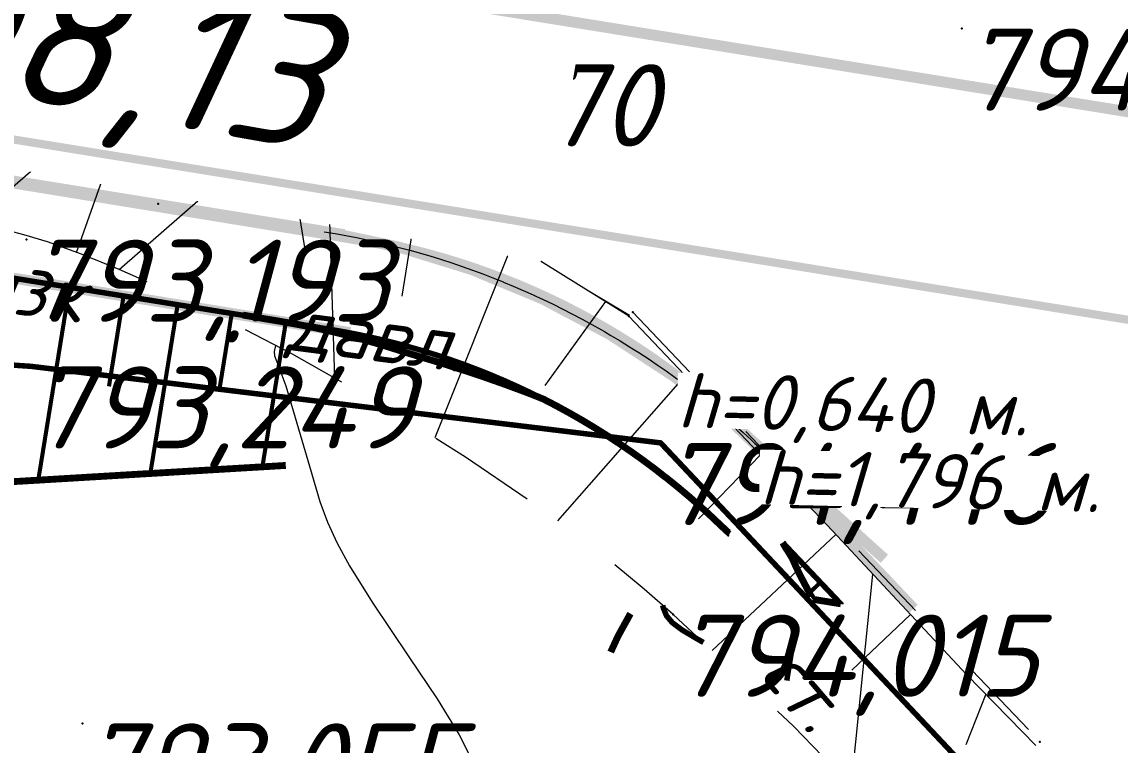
# Model space of a CAD drawing. Header units: metres. Extents: x 629572 to 645168, y 4785785 to 4790166.
# Drawn here: x 634790.47 to 634810.52, y 4788168.24 to 4788181.45 of the extents above; entities that cross this region are included whole.
import ezdxf
from ezdxf import colors
from ezdxf.entities.mleader import LeaderData, LeaderLine
from ezdxf.math import Vec2, Vec3

# ---------------------------------------------------------------- set-up
doc = ezdxf.new("R2010")
doc.units = ezdxf.units.M
for name, pattern in [('Сплошная', [0]), ('Сплошная_0_50', [0]), ('Штриховая 1.5-1.5', [3, 1.5, -1.5]), ('Штриховая 2', [4, 2, -2]), ('Штриховая 2_0_50', [2, 1, -1])]:
    doc.linetypes.add(name, pattern=pattern)
for name, color, linetype in [('Газопровод подземный', 7, 'CONTINUOUS'), ('Горизонтали', 7, 'CONTINUOUS'), ('Дороги с покрытием (край_ бровка)', 7, 'CONTINUOUS'), ('Дорожные полосы', 7, 'CONTINUOUS'), ('Коммуникации', 7, 'CONTINUOUS'), ('Нурсултан', 7, 'CONTINUOUS'), ('Общая поверхность по верху_ ПЧ или ДП_откосы', 7, 'CONTINUOUS'), ('пересечения с комуникациями', 7, 'CONTINUOUS'), ('подпись съездов', 7, 'CONTINUOUS'), ('Проезжие части улиц и тротуаров (без бортового камня)', 7, 'CONTINUOUS'), ('Укрепленная часть обочины', 7, 'CONTINUOUS')]:
    doc.layers.add(name, color=color, linetype=linetype)
doc.styles.add('ISOCPEUR', font='isocpeui.ttf')
doc.styles.get("Standard").update_dxf_attribs({"font": 'isocpeui.ttf'})
doc.linetypes.add('GAZ_NADZ', pattern='A,10,-2.2,["|",Standard,S=1.8,R=0,X=-1.5,Y=-1],0,["-",Standard,S=1.5,R=0,X=-1.5,Y=0.05],-0.05', length=12.25)

msp = doc.modelspace()

# ---------------------------------------------------------------- linework, layer by layer
at = {"layer": 'Горизонтали', "color": 34, "linetype": 'Сплошная', "lineweight": 0, "true_color": 0xa55200, "flags": 128}
for points, elevation in [([(634801.56003017, 4788176.08460526), (634801.44001254, 4788176.15719009), (634800.95994202, 4788176.44752938), (634800.83992439, 4788176.52011421)], 794.5), ([(634795.10432468, 4788175.53964749), (634795.09388939, 4788175.5113142), (634795.07483518, 4788175.43003906), (634795.08265681, 4788175.34914), (634795.12483532, 4788175.23751192), (634795.28836481, 4788174.80066548), (634795.75323315, 4788173.23311268), (634795.76638344, 4788173.18598476), (634795.91224656, 4788172.6898802), (634796.05019152, 4788172.31134568), (634796.22547175, 4788171.92629797), (634796.4482219, 4788171.51638181), (634796.86341705, 4788170.85086575), (634797.5336821, 4788169.85518499), (634798.05211867, 4788169.08682727), (634798.45562934, 4788168.42978829), (634798.72131306, 4788167.89550898), (634798.90090182, 4788167.47664945), (634799.01068048, 4788167.20595381), (634799.09742292, 4788166.98051318), (634799.09868527, 4788166.9771266), (634799.15014957, 4788166.86356439), (634799.22163708, 4788166.77710557), (634799.52129524, 4788166.56689074), (634799.53423768, 4788166.55880515), (634799.80239008, 4788166.38782514), (634799.97419413, 4788166.27117611), (634800.04512246, 4788166.21744522), (634800.07420115, 4788166.18829241), (634800.07863809, 4788166.17135269), (634800.06890723, 4788166.15541178), (634800.03519575, 4788166.13189673), (634799.95480227, 4788166.10053245), (634799.9009455, 4788166.08262383), (634799.79052837, 4788166.04528101), (634799.71370348, 4788166.01057842), (634799.69866215, 4788165.98500764), (634799.76887347, 4788165.97033116), (634799.77255551, 4788165.96983449), (634799.85420294, 4788165.95863849), (634799.95562473, 4788165.9446774), (634799.95588783, 4788165.94464126), (634800.066582, 4788165.9245614), (634800.10307921, 4788165.90075501), (634800.07055524, 4788165.86996822), (634799.96715926, 4788165.83215624), (634798.91244673, 4788165.60009581), (634798.67796716, 4788165.55269107), (634798.66187459, 4788165.54939093), (634798.40711716, 4788165.50986582), (634798.19425552, 4788165.52860506), (634797.88290592, 4788165.61683051), (634797.34319058, 4788165.81401091), (634797.27035678, 4788165.84181831), (634796.56028408, 4788166.10087942), (634795.95000288, 4788166.28648274), (634795.35043763, 4788166.42581454), (634794.76423924, 4788166.51692192), (634794.17847862, 4788166.56068133), (634793.60205373, 4788166.55524104), (634793.03462439, 4788166.50059555), (634792.47629925, 4788166.3967494), (634791.89311342, 4788166.234928), (634791.27028897, 4788166.01083054), (634790.60820271, 4788165.72459621), (634789.90694296, 4788165.37626423), (634789.17687484, 4788164.97188724), (634788.4054661, 4788164.50535611), (634787.59835853, 4788163.98110853), (634786.64918401, 4788163.32997054), (634786.07053749, 4788162.9270124), (634785.78291005, 4788162.72671427), (634785.4756186, 4788162.5127225), (634785.46375648, 4788162.50446195), (634785.41816312, 4788162.47271162)], 793.5)]:
    msp.add_lwpolyline(points, dxfattribs=dict(at, elevation=elevation))
at = {"layer": 'Горизонтали', "color": 34, "linetype": 'Сплошная', "lineweight": 0, "const_width": 0.1, "elevation": 794, "flags": 128}
msp.add_lwpolyline([(634802.16750323, 4788170.79282958), (634802.18073761, 4788170.74185929), (634802.23848494, 4788170.60146091), (634802.34467606, 4788170.4760219), (634802.52346084, 4788170.34242562), (634802.80191425, 4788170.17722673), (634802.85533905, 4788170.14740717), (634802.88002603, 4788170.13362791), (634802.90782888, 4788170.11810949), (634802.90880406, 4788170.11756518), (634802.91291521, 4788170.1152705)], dxfattribs=at)
at = {"layer": 'Дороги с покрытием (край_ бровка)', "color": 251, "linetype": 'Сплошная', "lineweight": 0, "true_color": 0x636466, "flags": 128}
msp.add_lwpolyline([(634795.566, 4788179.802), (634795.4892138, 4788179.83838964), (634795.41996934, 4788179.89430093), (634795.29777336, 4788180.07055201), (634795.19341797, 4788180.31048327), (634795.12387012, 4788180.47802401), (634795.01156164, 4788180.67627952), (634794.884, 4788180.794), (634794.66753861, 4788180.9047016), (634794.38247701, 4788181.02407096), (634794.02344268, 4788181.14956409), (634793.66936534, 4788181.24897126), (634793.28279221, 4788181.32498786), (634792.953, 4788181.351), (634792.63147041, 4788181.3240787), (634792.22911941, 4788181.23998912), (634791.62277328, 4788181.06849628), (634791.4124925, 4788181.00629424), (634790.9518511, 4788180.88008095), (634790.59, 4788180.803), (634789.07692232, 4788180.59287786), (634788.54562842, 4788180.52193727), (634785.24334466, 4788180.05580724), (634783.61033, 4788179.78509994), (634782.54, 4788179.559), (634781.54120616, 4788179.28567972), (634780.62509391, 4788179.00292614), (634779.61243191, 4788178.64111319), (634778.75902649, 4788178.27419616), (634778.33216448, 4788178.05604724), (634777.96386849, 4788177.83742351), (634777.65469392, 4788177.61865579), (634777.405, 4788177.4), (634777.20523351, 4788177.16762346), (634777.031437, 4788176.8930828), (634776.88163214, 4788176.57337147), (634776.75261146, 4788176.20171179), (634776.60474573, 4788175.60056194), (634776.45232444, 4788174.73422827), (634776.44551532, 4788174.6922231), (634776.28736326, 4788173.80712772), (634776.128, 4788173.186), (634775.51901513, 4788171.47197373), (634775.47271085, 4788171.34650367), (634775.00638768, 4788170.06361913), (634774.68072978, 4788169.10974174), (634774.35484191, 4788168.01003334), (634774.25234501, 4788167.57016332), (634774.189, 4788167.199), (634774.16231246, 4788166.86069562), (634774.16757493, 4788166.49970183), (634774.20474586, 4788166.10942698), (634774.27552721, 4788165.67153506), (634774.45838022, 4788164.83235513), (634774.616692, 4788164.11938327), (634774.69633197, 4788163.67137169), (634774.74327575, 4788163.27575941), (634774.76010911, 4788162.91036272), (634774.747, 4788162.568), (634774.747, 4788162.56799998), (634774.5786987, 4788161.13241905), (634774.14424981, 4788157.81917841), (634773.89972605, 4788155.98509286), (634773.0072453, 4788149.242255), (634772.38930337, 4788144.39445082), (634771.952, 4788140.71400001), (634771.58142275, 4788137.23101933), (634771.17038917, 4788133.01845283), (634770.62284452, 4788127.0621757), (634770.46413023, 4788125.31445944), (634770.11821459, 4788121.58725779), (634769.864, 4788119.041), (634769.29747762, 4788113.96566718), (634768.6863821, 4788108.89513374), (634768.053, 4788103.82700002), (634768.053, 4788103.82699999)], dxfattribs=at)
at = {"layer": 'Дорожные полосы', "color": 6, "linetype": 'Сплошная', "lineweight": 0, "true_color": 0xff00ff, "const_width": 0.2, "flags": 128}
for points in [[(634787.8979749639, 4788178.933397774), (634796.3559317859, 4788177.564390441)], [(634788.0889703787, 4788178.867822044), (634796.1664614533, 4788177.554337464)]]:
    msp.add_lwpolyline(points, dxfattribs=at)
at = {"layer": 'Нурсултан', "color": 251, "linetype": 'Сплошная', "lineweight": 0, "flags": 128}
for points in [[(634808.98, 4788168.234), (634807.714, 4788169.528), (634805.266, 4788172.1555), (634801.552, 4788176.077), (634795.566, 4788179.802), (634795.45292812, 4788179.86449884), (634795.35548923, 4788179.97287496), (634795.27301864, 4788180.12106257), (634795.06526382, 4788180.59441738), (634794.98004585, 4788180.71431793), (634794.884, 4788180.794), (634794.44133014, 4788181.00104951), (634793.88309796, 4788181.19194791), (634793.37633501, 4788181.31030243), (634792.953, 4788181.351), (634792.67597447, 4788181.33054754), (634792.3406866, 4788181.26703417), (634791.08178158, 4788180.9134041), (634790.59, 4788180.803), (634786.89195871, 4788180.29623879), (634785.12092893, 4788180.03697684), (634783.56716401, 4788179.77713665), (634782.54, 4788179.559), (634781.6042916, 4788179.30392735), (634780.73991654, 4788179.04036058), (634779.95764993, 4788178.771598), (634779.26229777, 4788178.49932109), (634778.65883283, 4788178.22562621)], [(634792.24419167, 4788176.92624404), (634793.782, 4788178.266), (634795.566, 4788179.802)], [(634791.581, 4788179.533), (634793.281, 4788178.833), (634793.53, 4788179.475)], [(634791.5563676, 4788177.20593158), (634790.938, 4788177.431), (634790.50816056, 4788177.56274002), (634790.04239362, 4788177.67911027), (634789.54219734, 4788177.77973381)]]:
    msp.add_lwpolyline(points, dxfattribs=at)
at = {"layer": 'Нурсултан', "color": 251, "linetype": 'Штриховая 2', "lineweight": 0, "flags": 128}
for points in [[(634793.37633501, 4788181.31030243), (634792.664, 4788179.786)], [(634777.299, 4788162.407), (634778.018, 4788170.658), (634778.02312178, 4788171.07923351), (634777.94964198, 4788172.06032468), (634777.94529718, 4788172.48463164), (634777.9659763, 4788172.70827563), (634778.00546209, 4788172.9088379), (634778.06457894, 4788173.09042577), (634778.144, 4788173.255), (634778.6511041, 4788174.10324125), (634779.16260615, 4788174.87949297), (634779.67038903, 4788175.57162955), (634780.16673975, 4788176.16901056), (634780.64430721, 4788176.6634844), (634781.10340362, 4788177.05611569), (634781.54204844, 4788177.34522123), (634781.75330345, 4788177.45068716), (634781.959, 4788177.53), (634782.35824089, 4788177.64202379), (634782.83903974, 4788177.74459511), (634783.38779762, 4788177.83481749), (634783.98933655, 4788177.91019445), (634785.28282096, 4788178.00885781), (634786.61368909, 4788178.03269857), (634787.85615146, 4788177.98317311), (634789.00963694, 4788177.8641932), (634789.54219734, 4788177.77973381), (634791.581, 4788179.533), (634792.664, 4788179.786), (634793.281, 4788178.833), (634793.692, 4788179.479), (634795.45292812, 4788179.86449884)], [(634805.02106392, 4788167.45649772), (634805.20810283, 4788167.53580904), (634805.31722248, 4788167.62905044), (634805.33174521, 4788167.67895935), (634805.32, 4788167.732), (634805.24067449, 4788167.8549804), (634805.08763543, 4788168.03665624), (634804.55428472, 4788168.58308226), (634803.72027228, 4788169.37389281), (634802.36, 4788170.623), (634801.82961021, 4788171.09093448), (634801.25585144, 4788171.56572806), (634800.64044633, 4788172.04595267), (634799.98570835, 4788172.52980102), (634798.5680872, 4788173.50104453), (634797.0364393, 4788174.45646664), (634795.40068258, 4788175.38690422), (634793.77138943, 4788176.22664413), (634792.98735551, 4788176.59768199), (634792.24419167, 4788176.92624404), (634791.5563676, 4788177.20593158)]]:
    msp.add_lwpolyline(points, dxfattribs=at)
at = {"layer": 'Нурсултан', "color": 251, "linetype": 'Continuous', "lineweight": 0, "flags": 128}
for points in [[(634792.75578659, 4788181.33643998), (634792.70232329, 4788179.86800676)], [(634794.68281304, 4788180.88810096), (634794.266216, 4788180.20080329)], [(634790.81727493, 4788180.85402282), (634790.9538052, 4788179.98253819)], [(634791.46434416, 4788177.23942552), (634792.34440817, 4788179.71134004)], [(634792.06837382, 4788179.33231666), (634792.21167427, 4788179.68033203)], [(634793.75217295, 4788178.24001434), (634792.44904193, 4788179.73578357)], [(634795.2676526, 4788179.5451269), (634795.63460432, 4788177.29512363)], [(634796.02832736, 4788179.51430046), (634796.1763817, 4788174.94567747)], [(634797.7263925, 4788178.45761944), (634797.4084847, 4788176.44015787)], [(634799.42445763, 4788177.40093841), (634798.00585053, 4788173.85176047)], [(634801.12252277, 4788176.34425738), (634800.01637356, 4788174.8054481)], [(634802.57943729, 4788174.99216011), (634800.24655092, 4788172.33703956)], [(634803.95471088, 4788173.54005042), (634802.82311924, 4788172.37262512)], [(634805.32942955, 4788172.08741947), (634803.07371705, 4788169.96760982)], [(634805.6056678, 4788167.40058877), (634806.00365518, 4788171.36375614)], [(634806.69277574, 4788170.6241057), (634805.6200785, 4788169.60686691)], [(634808.06498416, 4788169.16925316), (634807.7, 4788168.248)]]:
    msp.add_lwpolyline(points, dxfattribs=at)
at = {"layer": 'Нурсултан', "color": 7}
for p in [(634791.7369999997, 4788181.335, 7.478999999999928), (634807.631, 4788181.328, 7.938999999999965), (634793.4358519502, 4788180.93376455, 7.394999999999982), (634795.1720000003, 4788180.676, 7.592999999999961), (634795.2545137899, 4788180.28370566, 7.480999999999995), (634793.5810000002, 4788179.518, 6.48599999999999), (634793.7109646499, 4788179.52133647, 6.888000000000034), (634792.0149999997, 4788179.395, 6.492999999999938), (634793.2810000004, 4788178.833, 6.822999999999979), (634794.9460000005, 4788178.407, 7.29099999999994), (634792.9579999996, 4788178.124, 7.27800000000002), (634790.5530000003, 4788177.472, 6.515999999999963), (634801.5520000001, 4788176.077, 7.838999999999942), (634801.6246054797, 4788176.14576368, 7.688999999999965), (634790.6390000004, 4788175.158, 6.572000000000003), (634802.131, 4788173.76, 7.769000000000005), (634802.3600000003, 4788170.623, 7.337999999999965), (634807.7139999997, 4788169.528, 8.134999999999991), (634791.574, 4788168.637, 6.377999999999929), (634809.0531364, 4788168.3022031, 8.129999999999995)]:
    msp.add_point(p, dxfattribs=at)
at = {"layer": 'Проезжие части улиц и тротуаров (без бортового камня)', "linetype": 'Штриховая 1.5-1.5', "lineweight": 0, "flags": 128}
msp.add_lwpolyline([(634801.62460548, 4788176.14576368), (634809.0531364, 4788168.3022031), (634814.6896586, 4788162.16363439)], dxfattribs=at)

# ---------------------------------------------------------------- texts
at = {"layer": 'Нурсултан', "color": 251, "char_height": 1.5, "attachment_point": 1, "style": 'ISOCPEUR'}
for s, insert in [('794,616', (634807.631, 4788181.328, 7.938999999999965)), ('794,270', (634795.1720000003, 4788180.676, 7.592999999999961)), ('793,193', (634790.5530000003, 4788177.472, 6.515999999999963)), ('793,249', (634790.6390000004, 4788175.158, 6.572000000000003)), ('794,446', (634802.131, 4788173.76, 7.769000000000005)), ('794,015', (634802.3600000003, 4788170.623, 7.337999999999965)), ('793,055', (634791.574, 4788168.637, 6.377999999999929))]:
    msp.add_mtext(s, dxfattribs=dict(at, insert=insert))

# ---------------------------------------------------------------- next in the draw order: leaders
at = {"layer": 'пересечения с комуникациями'}
ml = msp.add_multileader_mtext('Standard', dxfattribs=at)
ml.set_content('Газопровод подземный\\PПК0+21,34', color=256, style='ISOCPEUR')
ml.set_leader_properties()
ml.build(insert=Vec2(0, 0))
ml.multileader.update_dxf_attribs({"text_left_attachment_type": 6, "text_right_attachment_type": 6, "dogleg_length": 0.36, "arrow_head_size": 2})
ctx = ml.context
ctx.base_point, ctx.char_height, ctx.arrow_head_size, ctx.plane_origin, ctx.plane_x_axis, ctx.plane_y_axis = Vec3(634786.785701261, 4788162.27610833, 0.004999999999995453), 2.53, 2, Vec3(634761.8342464158, 4788182.582755749, 0.004999999999995453), Vec3(0.984807753012208, -0.1736481776669304), Vec3(0.1736481776669304, 0.984807753012208)
ctx.left_attachment, ctx.right_attachment = 6, 6
notes = []
notes.append((ctx, [(0, (1, 1, 0), (634786.43117047, 4788162.338621674, 0.004999999999995453), (0.984807753012208, -0.1736481776669304), 0.36, [(0, [(634773.4274518692, 4788177.187518033, 0.004999999999995453)], 0, [])])]))
ctx.mtext.insert, ctx.mtext.text_direction, ctx.mtext.rotation, ctx.mtext.flow_direction = Vec3(634789.2825126344, 4788164.918688313, 0.004999999999995453), Vec3(0.984807753012208, -0.1736481776669304), 6.108652381980153, 5
ctx.mtext.has_bg_fill, ctx.mtext.bg_color, ctx.mtext.bg_scale_factor, ctx.mtext.bg_transparency, ctx.mtext.use_window_bg_color = 1, -1027028792, 1.5, 0, 1
for ctx, leaders in notes:
    for number, flags, end, landing, length, lines in leaders:
        leader = LeaderData()
        leader.index, (leader.has_last_leader_line, leader.has_dogleg_vector, leader.attachment_direction) = number, flags
        leader.last_leader_point, leader.dogleg_vector, leader.dogleg_length = Vec3(end), Vec3(landing), length
        for number, points, colour, breaks in lines:
            line = LeaderLine()
            line.index, line.vertices, line.color, line.breaks = number, Vec3.list(points), colors.encode_raw_color(colour), breaks
            leader.lines.append(line)
        ctx.leaders.append(leader)

# ---------------------------------------------------------------- next in the draw order: linework, layer by layer
at = {"layer": 'Дорожные полосы', "color": 6, "linetype": 'Сплошная', "lineweight": 0, "true_color": 0xff00ff, "const_width": 0.2, "flags": 128}
msp.add_lwpolyline([(634806.75068734, 4788170.73328926), (634804.47920517, 4788173.13167842, 0.1644844029), (634795.98509437, 4788177.62441429)], format="xyb", dxfattribs=at)
msp.add_lwpolyline([(634796.1817797644, 4788177.651214011), (634796.1664614533, 4788177.554337464), (634796.7072145733, 4788177.461315874), (634796.9591227733, 4788177.414869574), (634797.1917395232, 4788177.367392684), (634797.3741178933, 4788177.326672425), (634797.4647065633, 4788177.306293854), (634797.7218899532, 4788177.243023944), (634797.9525438033, 4788177.181378485), (634798.1395394433, 4788177.127929104), (634798.2326578232, 4788177.101041645), (634798.4860345032, 4788177.022370454), (634798.7379363133, 4788176.938616005), (634798.9882611332, 4788176.849803944), (634799.2369073333, 4788176.755962964), (634799.4837750032, 4788176.657126394), (634799.7287613133, 4788176.553327374), (634799.9593232432, 4788176.450168544), (634800.1273919432, 4788176.371212584), (634800.2126975432, 4788176.330984824), (634800.4514486033, 4788176.212519844), (634800.6879239132, 4788176.089246204), (634800.9220283632, 4788175.961209075), (634801.1536649032, 4788175.828453314), (634801.3811430433, 4788175.691982755), (634801.5212791133, 4788175.604108364), (634801.6091545633, 4788175.548977114), (634801.8328212532, 4788175.402358204), (634802.0536438733, 4788175.251221584), (634802.2715330533, 4788175.095623804), (634802.4863983633, 4788174.935620975), (634802.6981497032, 4788174.771271205), (634802.9067005032, 4788174.602636504), (634803.1119641033, 4788174.429778384), (634803.3138522833, 4788174.252760584), (634803.5094575533, 4788174.074229864), (634803.7071746233, 4788173.886512924), (634803.8438143332, 4788173.760187455), (634804.4859155323, 4788173.20960002), (634806.2148537464, 4788171.642568936)], dxfattribs=at)
at = {"layer": 'Дорожные полосы', "color": 6, "linetype": 'Сплошная', "lineweight": 0, "true_color": 0xff00ff}
msp.add_polyline3d([(634795.99045394, 4788177.61746914, 794.3269730000001), (634796.18758668, 4788177.58421106, 794.331303), (634796.38425846, 4788177.54832757, 794.335603), (634796.58043433, 4788177.50982505, 794.339842), (634796.77607942, 4788177.46871036, 794.343991), (634796.97115893, 4788177.4249908, 794.348019), (634797.00642696, 4788177.41679466, 794.348733), (634797.16563819, 4788177.37867414, 794.351896), (634797.35948263, 4788177.32976862, 794.355593), (634797.55265779, 4788177.27828293, 794.359077), (634797.74512932, 4788177.22422623, 794.362321), (634797.936863, 4788177.16760811, 794.365292), (634797.99676437, 4788177.14934785, 794.366162), (634798.12782476, 4788177.10843866, 794.367962), (634798.31798064, 4788177.04672839, 794.370299), (634798.50729684, 4788176.98248826, 794.3722740000001), (634798.6957397, 4788176.9157297, 794.3738549999999), (634798.88327572, 4788176.84646458, 794.375013), (634798.94871552, 4788176.82162324, 794.375313), (634799.06987156, 4788176.77470522, 794.37572), (634799.25549406, 4788176.70046435, 794.37595), (634799.26333753, 4788176.69726391, 794.375949), (634799.44011021, 4788176.6237552, 794.375745), (634799.62368719, 4788176.54459138, 794.375188), (634799.80619236, 4788176.46298699, 794.374363), (634799.85175166, 4788176.44215836, 794.374125), (634799.98759329, 4788176.37895651, 794.373365), (634800.16785772, 4788176.2925149, 794.372271), (634800.3469536, 4788176.20367752, 794.371162), (634800.52484911, 4788176.11246016, 794.37012), (634800.69802733, 4788176.0207545, 794.369247), (634800.87691268, 4788175.92295079, 794.368595), (634801.05101816, 4788175.82469247, 794.368279), (634801.10753605, 4788175.79213379, 794.36826), (634801.2237981, 4788175.72412155, 794.3683679999999), (634801.39522177, 4788175.6212559, 794.368946), (634801.5652587, 4788175.51611382, 794.3700980000001), (634801.67368984, 4788175.44741346, 794.371178), (634801.73387867, 4788175.40871398, 794.37191), (634801.90105169, 4788175.2990755, 794.374471), (634802.06674805, 4788175.18721785, 794.377856), (634802.23093829, 4788175.07316093, 794.3820910000001), (634802.39359322, 4788174.95692501, 794.3871280000001), (634802.54781357, 4788174.84364799, 794.392649), (634802.55468393, 4788174.83853075, 794.392911), (634802.71418177, 4788174.7179992, 794.39939), (634802.8720584, 4788174.59535179, 794.406508), (634803.02828575, 4788174.47061032, 794.414213), (634803.18283603, 4788174.34379698, 794.42245), (634803.32168979, 4788174.22687644, 794.430344), (634803.33568179, 4788174.21493429, 794.431164), (634803.48679584, 4788174.08404518, 794.4403), (634803.63615132, 4788173.9511529, 794.4498070000001), (634803.78372168, 4788173.81628109, 794.459631), (634803.85293411, 4788173.75176548, 794.464376), (634803.92948069, 4788173.67945372, 794.4697160000001), (634804.07340243, 4788173.54069512, 794.480009), (634804.21546132, 4788173.40002996, 794.490458), (634804.33110709, 4788173.28269956, 794.499147), (634804.35618248, 4788173.25801051, 794.501024), (634804.48186683, 4788173.13426255, 794.510453)], dxfattribs=at)
at = {"layer": 'Общая поверхность по верху_ ПЧ или ДП_откосы', "color": 30, "linetype": 'Continuous', "lineweight": 0, "true_color": 0xff7f27, "const_width": 0.075, "flags": 128}
for points in [[(634791.34000081, 4788176.60349525), (634790.76955636, 4788173.07953406)], [(634792.32715333, 4788176.44371443), (634792.05979151, 4788174.79203177)], [(634793.31430585, 4788176.28393362), (634792.81530147, 4788173.20116405)], [(634794.30145836, 4788176.1241528), (634794.06981501, 4788174.69306585)], [(634795.28861088, 4788175.96437198), (634794.86104029, 4788173.32279366)], [(634795.49334858, 4788175.93503073), (634795.4917965, 4788175.92567157)], [(634796.47875676, 4788175.7649957), (634796.47260681, 4788175.73712414)], [(634797.45260514, 4788175.53887363), (634797.42058287, 4788175.42911437)], [(634798.40670807, 4788175.24026665), (634798.38830582, 4788175.18993116)], [(634799.3358294, 4788174.87120329), (634799.31271642, 4788174.81903901)], [(634800.2348893, 4788174.43390728), (634800.23465669, 4788174.43346445)], [(634801.09828306, 4788173.92983804), (634801.09767237, 4788173.9288426)], [(634801.92186544, 4788173.36310005), (634801.92146494, 4788173.36253541)], [(634802.70125764, 4788172.73697395), (634802.70025127, 4788172.73573885)], [(634805.04895879, 4788171.21199165), (634804.84715304, 4788171.02085945)]]:
    msp.add_lwpolyline(points, dxfattribs=at)
at = {"layer": 'Общая поверхность по верху_ ПЧ или ДП_откосы', "color": 30, "linetype": 'Штриховая 2_0_50', "lineweight": 0, "true_color": 0xff7f27, "const_width": 0.125, "flags": 128}
for points in [[(634803.38971302, 4788172.10543193), (634803.38675225, 4788172.10591116), (634803.25011159, 4788172.23223678), (634803.23466531, 4788172.24691073), (634803.22633713, 4788172.25482208), (634803.05239546, 4788172.41995357), (634802.98533424, 4788172.48116045), (634802.97184291, 4788172.49347427), (634802.9078263, 4788172.5519027), (634802.8661217, 4788172.58996741), (634802.8567902, 4788172.59848428), (634802.83294934, 4788172.61938803), (634802.75261465, 4788172.68982595), (634802.69622746, 4788172.73926698), (634802.66743572, 4788172.76451189), (634802.65490107, 4788172.77550224), (634802.58061404, 4788172.83806123), (634802.48857576, 4788172.91556942), (634802.44963842, 4788172.94836021), (634802.39166365, 4788172.99523879), (634802.29089202, 4788173.07672258), (634802.24108762, 4788173.1169949), (634802.22908903, 4788173.12630734), (634802.18046391, 4788173.16077613), (634802.07671511, 4788173.2445717), (634802.02933534, 4788173.28134483), (634801.98644678, 4788173.31328253), (634801.9632157, 4788173.33058227), (634801.84637977, 4788173.41758571), (634801.81447097, 4788173.44134751), (634801.72436291, 4788173.50569458), (634801.59658085, 4788173.59694544), (634801.58421932, 4788173.60540622), (634801.46986721, 4788173.68367156), (634801.44831512, 4788173.69842225), (634801.37575822, 4788173.74808205), (634801.34949639, 4788173.76529733), (634801.33750788, 4788173.77315598), (634801.2027846, 4788173.86147091), (634801.15209248, 4788173.89470082), (634801.06421608, 4788173.94983222), (634800.92408001, 4788174.03770661), (634800.77732457, 4788174.12574964), (634800.69660282, 4788174.17417702), (634800.62884284, 4788174.21301143), (634800.47805412, 4788174.29943177), (634800.46496628, 4788174.30693277), (634800.44133607, 4788174.31985655), (634800.321442, 4788174.38542939), (634800.23086182, 4788174.43496991), (634800.1633688, 4788174.47015341), (634799.99438557, 4788174.5582437), (634799.84488768, 4788174.6189994), (634799.77488722, 4788174.64622381), (634799.65362764, 4788174.69321931), (634799.52661514, 4788174.74019767), (634799.27628026, 4788174.83246908), (634799.01636543, 4788174.92413616), (634798.93124608, 4788174.95415616), (634798.84320876, 4788174.98373209), (634798.75265083, 4788175.01415496), (634798.56278282, 4788175.07794093), (634798.48728723, 4788175.10207339), (634798.18965064, 4788175.19721442), (634797.93958587, 4788175.2731769), (634797.81198627, 4788175.31193804), (634797.67132556, 4788175.35391257), (634797.50947418, 4788175.40221067), (634797.45831211, 4788175.41747802), (634797.42037724, 4788175.4291375), (634797.22142524, 4788175.49316895), (634797.18623374, 4788175.50449821), (634797.01879106, 4788175.55496543), (634796.9163831, 4788175.58583584), (634796.81726128, 4788175.61369501), (634796.61825215, 4788175.66908887), (634796.38159767, 4788175.73170558), (634796.22835679, 4788175.76964654), (634796.12915246, 4788175.79420858), (634796.04021693, 4788175.81431958), (634795.8611646, 4788175.85450149), (634795.71682821, 4788175.8831257), (634795.52413573, 4788175.91991744), (634795.20899423, 4788175.97599071), (634794.50619572, 4788176.09480939)], [(634787.11702335, 4788172.86284256), (634787.12206089, 4788172.86267185), (634795.28787625, 4788173.34817123)], [(634804.36131528, 4788171.93804012), (634804.40570516, 4788171.85476561), (634804.44739235, 4788171.79330931), (634804.53291403, 4788171.65325864), (634804.54314143, 4788171.62991757), (634804.59173317, 4788171.52179142), (634804.64349508, 4788171.41107166), (634804.65125419, 4788171.39479193), (634804.7137941, 4788171.27219059), (634804.75711807, 4788171.190078), (634804.77579751, 4788171.15485763), (634804.83215889, 4788171.04896613), (634804.83807083, 4788171.03787909), (634804.87516387, 4788170.96836846), (634804.91009451, 4788170.90293857), (634804.90423923, 4788170.89882122)], [(634804.91009451, 4788170.90293857), (634805.41980127, 4788170.82043842)], [(634801.2193305, 4788169.93935126), (634801.22131748, 4788169.94409471), (634801.35258963, 4788170.22964277), (634801.57710541, 4788170.63613874), (634801.57989226, 4788170.64075055)]]:
    msp.add_lwpolyline(points, dxfattribs=at)
at = {"layer": 'Общая поверхность по верху_ ПЧ или ДП_откосы', "color": 30, "linetype": 'Сплошная_0_50', "lineweight": 0, "true_color": 0xff7f27, "const_width": 0.1, "flags": 128}
for points in [[(634803.38971302, 4788172.10543193), (634803.25307331, 4788172.2317574), (634803.23762608, 4788172.24643151), (634803.22929791, 4788172.25434285), (634803.05535624, 4788172.41947434), (634802.98829595, 4788172.48068107), (634802.97480462, 4788172.4929949), (634802.91078802, 4788172.55142332), (634802.86908247, 4788172.58948818), (634802.85975097, 4788172.59800506), (634802.83591106, 4788172.61890866), (634802.75557636, 4788172.68934658), (634802.69918918, 4788172.7387876), (634802.6703965, 4788172.76403267), (634802.65786279, 4788172.77502286), (634802.58357576, 4788172.83758185), (634802.49153747, 4788172.91509005), (634802.45259919, 4788172.94788098), (634802.39462442, 4788172.99475957), (634802.29385373, 4788173.0762432), (634802.24404839, 4788173.11651568), (634802.23205075, 4788173.12582796), (634802.18875031, 4788173.15943491), (634802.07967588, 4788173.24409247), (634802.03229705, 4788173.28086545), (634801.98940849, 4788173.31280316), (634801.96617647, 4788173.33010304), (634801.84934148, 4788173.41710634), (634801.81743174, 4788173.44086828), (634801.72732462, 4788173.50521521), (634801.59954256, 4788173.59646606), (634801.58718103, 4788173.60492685), (634801.47282892, 4788173.68319218), (634801.45127683, 4788173.69794287), (634801.37871994, 4788173.74760268), (634801.3524581, 4788173.76481795), (634801.34046959, 4788173.77267661), (634801.20574538, 4788173.86099168), (634801.15505325, 4788173.89422159), (634801.0671778, 4788173.94935284), (634800.92704173, 4788174.03722723), (634800.78028534, 4788174.12527042), (634800.69956359, 4788174.17369779), (634800.63180455, 4788174.21253205), (634800.48101489, 4788174.29895255), (634800.46792705, 4788174.30645355), (634800.44429778, 4788174.31937717), (634800.32440372, 4788174.38495001), (634800.2338226, 4788174.43449068), (634800.16633051, 4788174.46967403), (634799.99734729, 4788174.55776432), (634799.88799824, 4788174.61202161), (634799.84045728, 4788174.63561077), (634799.75859623, 4788174.6762293), (634799.67329063, 4788174.71645706), (634799.50522193, 4788174.79541302), (634799.3315395, 4788174.87312269), (634799.27466, 4788174.89857185), (634799.21612592, 4788174.92337244), (634799.15591474, 4788174.94888345), (634799.02967369, 4788175.00237087), (634798.97972548, 4788175.02236828), (634798.78280602, 4788175.10120744), (634798.61816874, 4788175.16334279), (634798.53415982, 4788175.19504842), (634798.43460254, 4788175.23037003), (634798.32004729, 4788175.27101287), (634798.283835, 4788175.28386048), (634798.25148747, 4788175.2946156), (634798.06494718, 4788175.35663811), (634798.03193319, 4788175.36761493), (634797.87473225, 4788175.41642444), (634797.77855651, 4788175.44628612), (634797.68543813, 4788175.47317358), (634797.49844249, 4788175.52662296), (634797.26778864, 4788175.58826842), (634797.11167171, 4788175.62667489), (634797.01060525, 4788175.65153833), (634796.92001658, 4788175.6719169), (634796.73763821, 4788175.71263716), (634796.61306321, 4788175.73806283), (634796.46819122, 4788175.76711443), (634796.23309792, 4788175.81023126), (634795.71236014, 4788175.89958194), (634794.50619572, 4788176.09480939)], [(634804.36131528, 4788171.93804012), (634804.44642827, 4788171.84817425), (634804.50762361, 4788171.78356039), (634804.64879747, 4788171.63450197), (634804.67305489, 4788171.60889003), (634804.78520487, 4788171.49047646), (634804.89968246, 4788171.36960567), (634804.9164877, 4788171.35186175), (634805.04230343, 4788171.21901871), (634805.12630908, 4788171.13032145), (634805.16232387, 4788171.09229522), (634805.27056797, 4788170.97800608), (634805.28189968, 4788170.96604181), (634805.35293664, 4788170.89103708), (634805.41980127, 4788170.82043842), (634805.41934223, 4788170.81544764)], [(634804.43393078, 4788169.41903506), (634804.43472968, 4788169.4239708), (634804.48311998, 4788169.72293415), (634804.55296766, 4788170.15446475), (634804.55376622, 4788170.15939838)]]:
    msp.add_lwpolyline(points, dxfattribs=at)
at = {"layer": 'Укрепленная часть обочины', "color": 30, "linetype": 'Сплошная', "lineweight": 0, "true_color": 0xff7f27, "const_width": 0.2, "flags": 128}
msp.add_lwpolyline([(634787.4046683788, 4788177.240468826), (634796.4649326287, 4788175.77397184)], dxfattribs=at)

# ---------------------------------------------------------------- next in the draw order: texts
at = {"layer": 'Газопровод подземный', "color": 2, "style": 'ISOCPEUR'}
for s, height, rotation, p in [(' давл.', 1, 352.6151601778707, (634794.6510794738, 4788175.546958376)), ('.', 1.614544, 352.6151601778707, (634794.0447954271, 4788175.625537805)), ('ст.', 1, 310.7028047896811, (634803.9040963709, 4788169.519007918))]:
    msp.add_text(s, height=height, rotation=rotation, dxfattribs=at).set_placement(p)

# ---------------------------------------------------------------- next in the draw order: leaders
at = {"layer": 'подпись съездов'}
ml = msp.add_multileader_mtext('Standard', dxfattribs=at)
ml.set_content('Примыкание^JПК55+08,13', color=256, style='ISOCPEUR')
ml.set_leader_properties()
ml.build(insert=Vec2(0, 0))
ml.multileader.update_dxf_attribs({"text_right_attachment_type": 6, "dogleg_length": 0.36, "arrow_head_size": 0})
ctx = ml.context
ctx.base_point, ctx.char_height, ctx.arrow_head_size, ctx.plane_origin, ctx.plane_x_axis, ctx.plane_y_axis = Vec3(634777.8344049674, 4788187.564419265), 2.53, 0, Vec3(634776.0019060713, 4788195.616323075), Vec3(0.984807753012208, -0.1736481776669304), Vec3(0.1736481776669304, 0.984807753012208)
ctx.right_attachment = 6
notes = []
notes.append((ctx, [(0, (1, 1, 0), (634777.4798741763, 4788187.626932609), (0.9848077530122082, -0.1736481776669304), 0.36, [(0, [(634776.2254508612, 4788195.663927648)], 0, [])])]))
ctx.mtext.insert, ctx.mtext.text_direction, ctx.mtext.rotation, ctx.mtext.flow_direction = Vec3(634780.0676184071, 4788188.712061078), Vec3(0.9848077530122082, -0.1736481776669304), 6.108652381980153, 5
ctx.mtext.has_bg_fill, ctx.mtext.bg_color, ctx.mtext.bg_scale_factor, ctx.mtext.bg_transparency, ctx.mtext.use_window_bg_color = 1, -1027028792, 1.5, 0, 1
for ctx, leaders in notes:
    for number, flags, end, landing, length, lines in leaders:
        leader = LeaderData()
        leader.index, (leader.has_last_leader_line, leader.has_dogleg_vector, leader.attachment_direction) = number, flags
        leader.last_leader_point, leader.dogleg_vector, leader.dogleg_length = Vec3(end), Vec3(landing), length
        for number, points, colour, breaks in lines:
            line = LeaderLine()
            line.index, line.vertices, line.color, line.breaks = number, Vec3.list(points), colors.encode_raw_color(colour), breaks
            leader.lines.append(line)
        ctx.leaders.append(leader)

# ---------------------------------------------------------------- next in the draw order: linework, layer by layer
at = {"layer": 'Газопровод подземный', "color": 50, "linetype": 'GAZ_NADZ', "lineweight": 13, "const_width": 0.1, "flags": 128}
msp.add_lwpolyline([(634768.194, 4788177.834), (634777.625, 4788176.669), (634779.571, 4788175.916), (634790.639, 4788175.158), (634802.131, 4788173.76), (634814.357, 4788160.755)], dxfattribs=at)
at = {"layer": 'Дорожные полосы', "color": 5, "linetype": 'Сплошная_0_50', "lineweight": 0, "true_color": 0x0000ff, "const_width": 0.2, "flags": 128}
msp.add_lwpolyline([(634184.1165140256, 4788279.697228692), (634206.9077636956, 4788276.342030442), (634206.9097273713, 4788276.341741359), (634206.911668422, 4788276.341455596, 0.0004710883000001646), (634281.5271432165, 4788265.428741612), (634281.5291484994, 4788265.428450269), (634281.5311694507, 4788265.42815666), (634283.0087440809, 4788265.213480505), (635550.1533560943, 4788060.113087872), (635648.9405094837, 4788044.579227322), (635678.5051107606, 4788039.793892423), (635722.0860519722, 4788032.538469824), (635722.0880321985, 4788032.538140154), (635722.0898384996, 4788032.537839402, 0.000319582899999664), (635772.550829343, 4788024.170169305), (635772.5527928929, 4788024.169844987), (635772.5549373843, 4788024.169490828), (635777.1707047973, 4788023.407113919), (636059.1799193061, 4787978.130919635, -0.01105098569999255), (636375.6830102951, 4787920.114691565), (636376.2316135835, 4787920.001545332), (636382.3538676439, 4787918.73928121), (636388.4807698325, 4787917.478550285), (636394.6199787365, 4787916.220277949), (636400.7612320083, 4787914.969079931), (636406.9093064386, 4787913.726484166), (636413.0646720848, 4787912.494910672), (636419.2277850688, 4787911.276788145), (636425.399085685, 4787910.074554292), (636431.5789954856, 4787908.890656303), (636437.7679143522, 4787907.727551294), (636443.9662175984, 4787906.587706666), (636450.1742530162, 4787905.473600486), (636456.3923379104, 4787904.387721762), (636462.6207560848, 4787903.332570674), (636468.8597548862, 4787902.31065875), (636475.0917870168, 4787901.327310514, 0.05161549656340914), (636683.5722728829, 4787890.827752071, 0.05161549656340914)], format="xyb", dxfattribs=at)
at = {"layer": 'Дорожные полосы', "color": 5, "linetype": 'Сплошная', "lineweight": 0, "true_color": 0x0000ff, "const_width": 0.15, "flags": 128}
msp.add_lwpolyline([(634319.34222737, 4788254.77396632), (634339.08527778, 4788251.57835048), (634354.9995537, 4788249.7622222), (635549.52919095, 4788056.41531035), (635648.31634435, 4788040.88144979), (635677.93091996, 4788036.08802604), (635721.5368299, 4788028.82844661), (635721.53880316, 4788028.82811809), (635721.53880316, 4788028.82811806), (635721.54077643, 4788028.82778955, 0.0003195829), (635772.00634883, 4788020.45944728), (635772.00832252, 4788020.45912129), (635772.00832252, 4788020.45912133), (635772.01029621, 4788020.45879534), (635776.60125217, 4788019.70051649), (636058.58547435, 4787974.42833469), (636058.58547435, 4787974.42833467, -0.0110509857), (636374.92553706, 4787916.44199033), (636374.92553703, 4787916.44199034), (636375.47414035, 4787916.3288441), (636381.59854429, 4787915.06613684), (636387.72974721, 4787913.80452212), (636393.86824056, 4787912.54640043), (636400.01451166, 4787911.29418078), (636406.1690409, 4787910.0502813), (636412.33229887, 4787908.81712976), (636418.5047435, 4787907.59716411), (636424.68681716, 4787906.39283302), (636430.87894375, 4787905.20659628), (636437.08152576, 4787904.04092535), (636443.29494131, 4787902.89830366), (636449.51954119, 4787901.78122701), (636455.75564584, 4787900.69220386), (636462.0035423, 4787899.63375558), (636468.26348121, 4787898.60841658), (636474.5356737, 4787897.61873445, 0.0584568152), (636711.48533565, 4787888.92790576, 0.004041144799999999), (636727.86159243, 4787890.44916746), (636727.86361497, 4787890.44937184), (636727.86563751, 4787890.44957623), (636729.31298433, 4787890.59688633), (636730.7601218, 4787890.74623903), (636732.20705015, 4787890.89760433), (636733.65376972, 4787891.05095225), (636735.10028099, 4787891.20625282), (636736.54658455, 4787891.36347607), (636737.99268111, 4787891.52259203), (636739.43857149, 4787891.68357075), (636740.88425664, 4787891.84638231), (636742.32973762, 4787892.01099676), (636743.77501558, 4787892.1773842), (636745.22009182, 4787892.3455147), (636750.68274214, 4787892.9966337), (636756.14260039, 4787893.67076926), (636761.59977651, 4787894.36628745), (636767.05439955, 4787895.08155638), (636772.50661622, 4787895.81494619), (636777.95658939, 4787896.56482894), (636783.40449667, 4787897.32957856), (636788.85052896, 4787898.10757069), (636794.29488895, 4787898.89718258), (636799.73778971, 4787899.6967929), (636805.17945324, 4787900.5047816), (636808.46083717, 4787900.99562698), (636811.74190434, 4787901.48858546), (636819.76334697, 4787902.66378724), (636827.77363396, 4787903.84270724), (636827.77363458, 4787903.84270733), (636827.77877215, 4787903.84346403), (636827.778773, 4787903.8434641, 0.0001908969), (636841.45485607, 4787905.8631105, 0.0013820945), (636940.49147775, 4787920.35198567, 0.0012026699), (637026.54544305, 4787933.79230308), (637026.5456874, 4787933.79234184), (637026.54706695, 4787933.79256071), (637026.54706547, 4787933.79256055), (637026.54730961, 4787933.79259927), (637026.54731269, 4787933.79259989), (637026.54939575, 4787933.79293037), (637026.5496397, 4787933.79296907, -0.0012640289), (637136.63606931, 4787950.97295439), (637136.63606622, 4787950.97295376), (637241.3698971274, 4787967.046502489)], format="xyb", dxfattribs=at)
at = {"layer": 'Общая поверхность по верху_ ПЧ или ДП_откосы', "color": 30, "linetype": 'Сплошная_0_50', "lineweight": 0, "true_color": 0xff7f27, "const_width": 0.1, "flags": 128}
msp.add_lwpolyline([(634795.70054317, 4788175.8976965), (634787.81977713, 4788177.17327976), (634787.81484139, 4788177.17407894)], dxfattribs=at)

# ---------------------------------------------------------------- next in the draw order: texts
at = {"layer": 'Газопровод подземный', "color": 2, "style": 'ISOCPEUR'}
msp.add_text('низк', height=1, rotation=352.6151601778707, dxfattribs=at).set_placement((634788.613988523, 4788176.329415319))

# ---------------------------------------------------------------- next in the draw order: texts
at = {"layer": 'Коммуникации', "color": 7, "char_height": 0.9999999999999998, "attachment_point": 7, "rotation": 358.6637587418994, "bg_fill": 3, "box_fill_scale": 1, "bg_fill_color": 256, "bg_fill_transparency": 0}
for s, insert in [('\\A1;{\\fISOCPEUR|b0|i1|c0|p34;\\C2;h=0,640\\fISOCPEUR|b0|i1|c204|p34; м.}', (634802.4175693966, 4788173.808982942, 1.739000000000033)), ('\\A1;{\\fISOCPEUR|b0|i1|c0|p34;\\C2;h=1,796\\fISOCPEUR|b0|i1|c204|p34; м.}', (634803.9195242435, 4788172.406612081, 1.739000000000033))]:
    msp.add_mtext(s, dxfattribs=dict(at, insert=insert))

doc.saveas('drawing.dxf')
